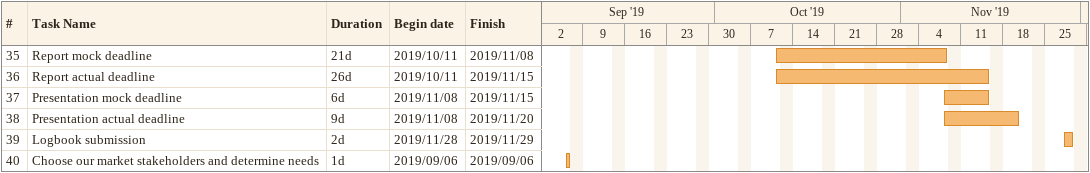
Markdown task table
| ID | Task | Duration | Start | Finish |
|---|---|---|---|---|
| 35 | Report mock deadline | 21d | 2019-10-11 | 2019-11-08 |
| 36 | Report actual deadline | 26d | 2019-10-11 | 2019-11-15 |
| 37 | Presentation mock deadline | 6d | 2019-11-08 | 2019-11-15 |
| 38 | Presentation actual deadline | 9d | 2019-11-08 | 2019-11-20 |
| 39 | Logbook submission | 2d | 2019-11-28 | 2019-11-29 |
| 40 | Choose our market stakeholders and determine needs | 1d | 2019-09-06 | 2019-09-06 |
